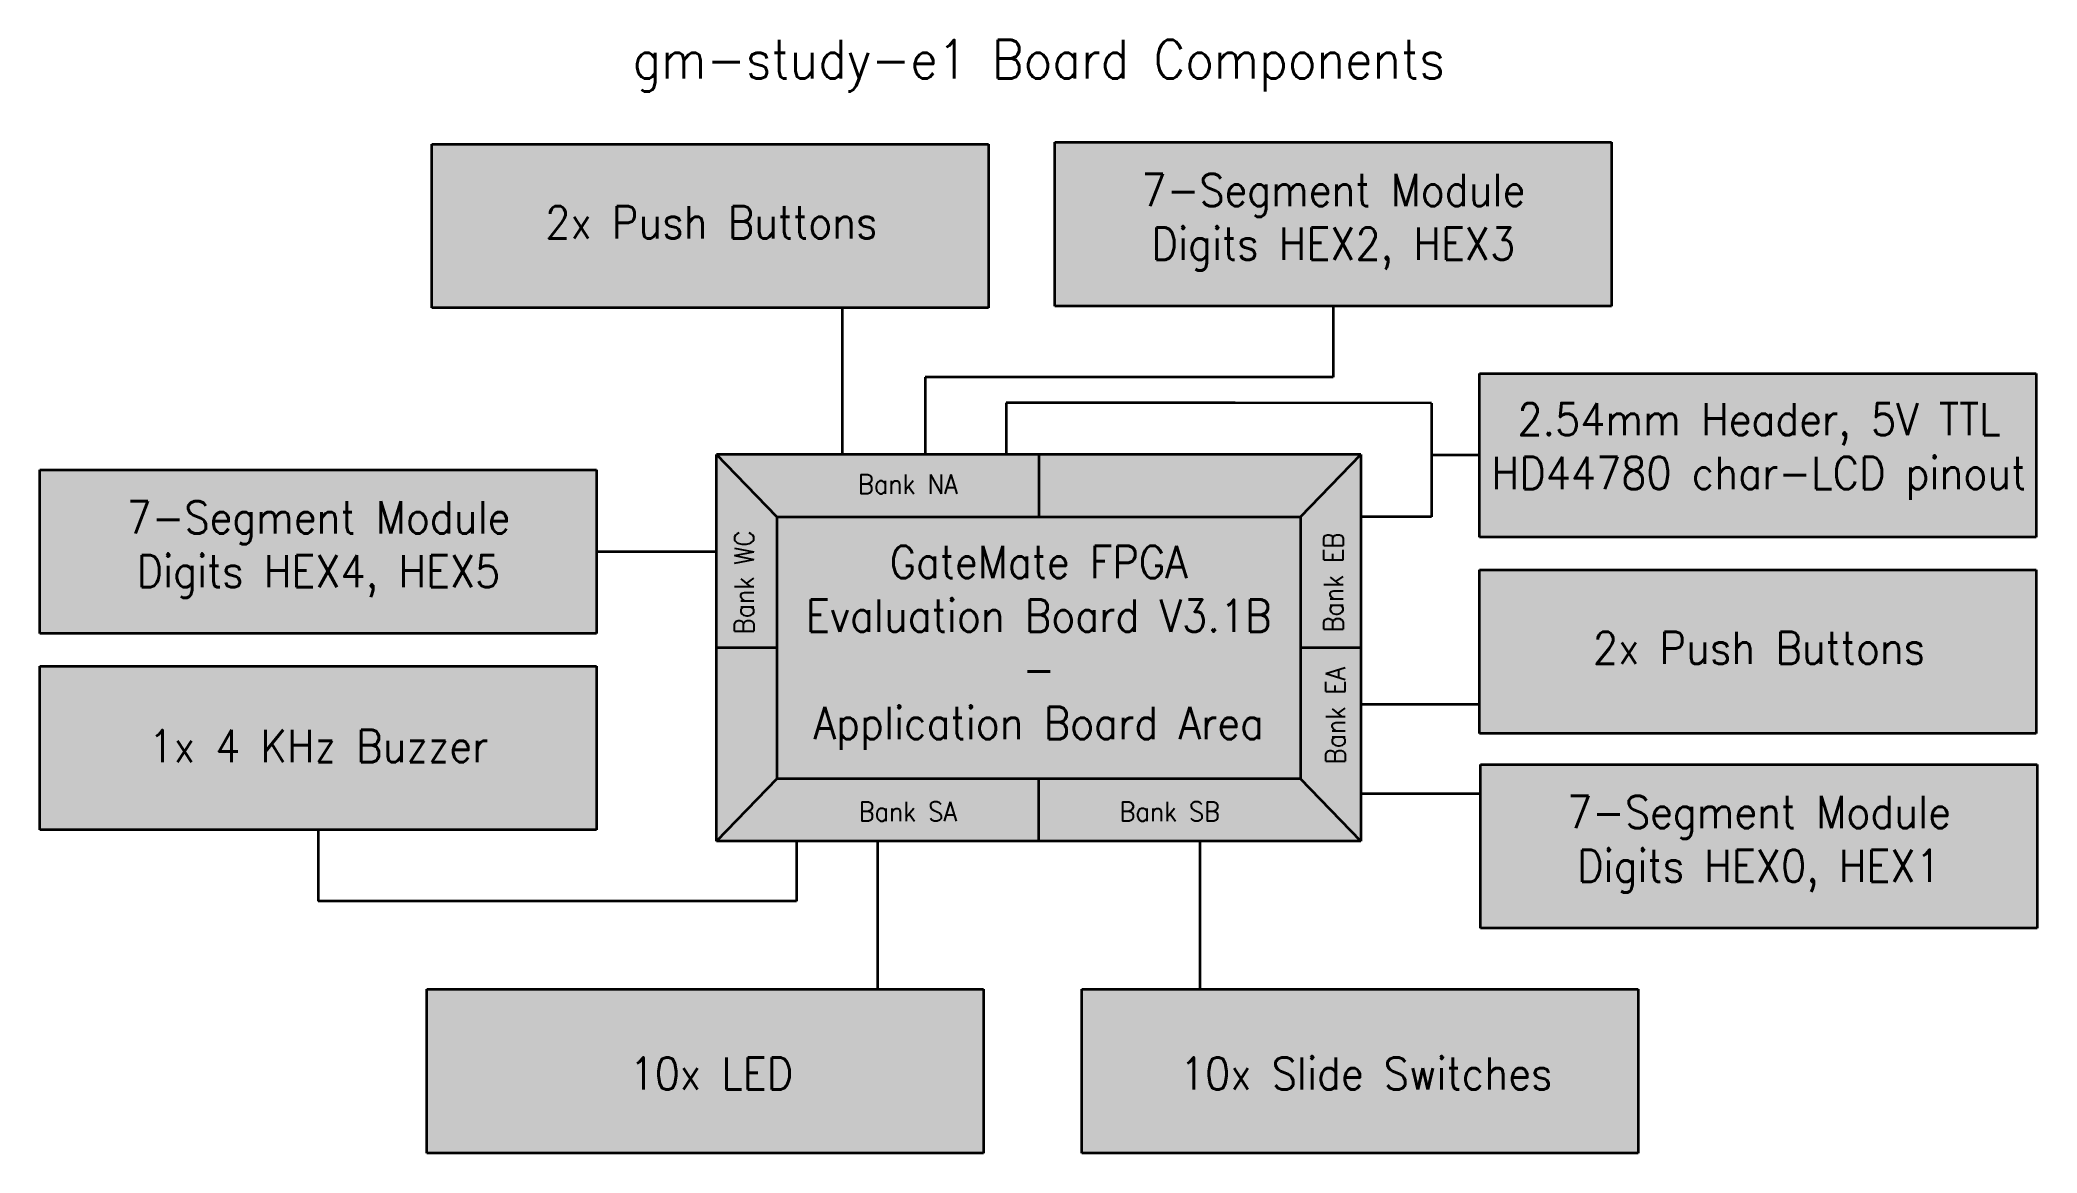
# Model space of a CAD drawing. Header units: millimetres. Extents: x -77 to 77, y -39 to 47.
import ezdxf

# ---------------------------------------------------------------- set-up
doc = ezdxf.new("R2010")
doc.units = ezdxf.units.MM
for name, color, linetype, lineweight, true_color in [('bank bg', 137, 'Continuous', 25, 0x35847f), ('border', 18, 'Continuous', 35, 0x000000), ('component text', 18, 'Continuous', 40, 0x000000), ('fpga bg', 123, 'Continuous', 25, 0x78b8b1), ('module bg', 153, 'Continuous', 25, 0x6d8cad), ('Title Text', 18, 'Continuous', 50, 0x000000)]:
    doc.layers.add(name, color=color, linetype=linetype, lineweight=lineweight, true_color=true_color)
doc.styles.add('textstyle0', font='')
doc.styles.get('textstyle0').set_extended_font_data('Standard')

msp = doc.modelspace()

# ---------------------------------------------------------------- hatches: boundary and pattern name
at = {"layer": 'bank bg', "transparency": 33554687}
for points in [[(-20.32, 10.16), (-25, 15), (0, 15), (0, 10.16)], [(-20.32, 10.16), (-20.32, 0), (-25, 0), (-25, 15)], [(0, 10.16), (0, 15), (25, 15), (20.32, 10.16)], [(20.32, 0), (25, 0), (25, 15), (20.32, 10.16)], [(-20.32, 0), (-20.32, -10.16), (-25, -15), (-25, 0)], [(20.32, -10.16), (25, -15), (25, 0), (20.32, 0)], [(0, -10.16), (-20.32, -10.16), (-25, -15), (0, -15)], [(20.32, -10.16), (0, -10.16), (0, -15), (25, -15)]]:
    msp.add_hatch(color=256, dxfattribs=at).paths.add_polyline_path(points, flags=0)
at = {"layer": 'fpga bg', "transparency": 33554687}
msp.add_hatch(color=256, dxfattribs=at).paths.add_polyline_path([(20.32, -10.16), (-20.32, -10.16), (-20.32, 10.16), (20.32, 10.16)], flags=0)
at = {"layer": 'module bg', "transparency": 33554687}
for points in [[(-3.9, 26.37), (-47.08, 26.37), (-47.08, 39.07), (-3.9, 39.07)], [(1.25, 26.52), (1.25, 39.22), (44.43, 39.22), (44.43, 26.52)], [(77.38, 8.59), (34.2, 8.59), (34.2, 21.29), (77.38, 21.29)], [(-77.49, 1.12), (-77.49, 13.82), (-34.31, 13.82), (-34.31, 1.12)], [(77.38, -6.65), (34.2, -6.65), (34.2, 6.05), (77.38, 6.05)], [(-77.49, -14.12), (-77.49, -1.42), (-34.31, -1.42), (-34.31, -14.12)], [(34.27, -21.74), (34.27, -9.04), (77.45, -9.04), (77.45, -21.74)], [(-4.29, -39.19), (-47.47, -39.19), (-47.47, -26.49), (-4.29, -26.49)], [(46.51, -39.19), (3.33, -39.19), (3.33, -26.49), (46.51, -26.49)]]:
    msp.add_hatch(color=256, dxfattribs=at).paths.add_polyline_path(points, flags=0)

# ---------------------------------------------------------------- linework, layer by layer
at = {"layer": 'border'}
for p, q in [((-47.08, 26.37), (-47.08, 39.07)), ((-47.08, 39.07), (-3.9, 39.07)), ((-3.9, 39.07), (-3.9, 26.37)), ((1.25, 26.52), (1.25, 39.22)), ((1.25, 39.22), (44.43, 39.22)), ((44.43, 39.22), (44.43, 26.52)), ((-3.9, 26.37), (-47.08, 26.37)), ((-15.24, 26.37), (-15.24, 15)), ((44.43, 26.52), (1.25, 26.52)), ((22.84, 26.52), (22.84, 21)), ((22.85, 21), (-8.81, 21)), ((-8.81, 21), (-8.81, 15)), ((34.2, 8.59), (34.2, 21.29)), ((34.2, 21.29), (77.38, 21.29)), ((77.38, 21.29), (77.38, 8.59)), ((15.24, 19), (-2.54, 19)), ((-2.54, 19), (-2.54, 15)), ((30.48, 18.99), (15.24, 19)), ((30.48, 18.99), (30.47, 10.16)), ((-20.32, 10.16), (-25, 15)), ((-25, -15), (-25, 15)), ((25, 15), (-25, 15)), ((0, 15), (0, 10.16)), ((20.32, 10.16), (25, 15)), ((25, 15), (25, -15)), ((34.2, 14.94), (30.48, 14.94)), ((-77.49, 1.12), (-77.49, 13.82)), ((-77.49, 13.82), (-34.31, 13.82)), ((-34.31, 13.82), (-34.31, 1.12)), ((-20.32, 10.16), (20.32, 10.16)), ((-20.32, 10.16), (-20.32, -10.16)), ((20.32, 10.16), (20.32, -10.16)), ((30.47, 10.16), (25, 10.16)), ((77.38, 8.59), (34.2, 8.59)), ((-34.31, 7.47), (-25.04, 7.47)), ((34.2, -6.65), (34.2, 6.05)), ((34.2, 6.05), (77.38, 6.05)), ((77.38, 6.05), (77.38, -6.65)), ((-34.31, 1.12), (-77.49, 1.12)), ((-20.32, 0), (-25, 0)), ((25, 0), (20.32, 0)), ((-77.49, -14.12), (-77.49, -1.42)), ((-77.49, -1.42), (-34.31, -1.42)), ((-34.31, -1.42), (-34.31, -14.12)), ((24.96, -4.37), (34.23, -4.37)), ((77.38, -6.65), (34.2, -6.65)), ((34.27, -21.74), (34.27, -9.04)), ((34.27, -9.04), (77.45, -9.04)), ((77.45, -9.04), (77.45, -21.74)), ((-20.32, -10.16), (-25, -15)), ((20.32, -10.16), (-20.32, -10.16)), ((0, -15), (0, -10.16)), ((25, -15), (20.32, -10.16)), ((25, -11.29), (34.27, -11.29)), ((-34.31, -14.12), (-77.49, -14.12)), ((-55.9, -14.12), (-55.9, -19.64)), ((25, -15), (-25, -15)), ((-18.8, -15), (-18.8, -19.64)), ((-12.5, -15), (-12.5, -26.49)), ((12.5, -15), (12.5, -26.49)), ((-18.8, -19.64), (-55.9, -19.64)), ((77.45, -21.74), (34.27, -21.74)), ((-47.47, -39.19), (-47.47, -26.49)), ((-47.47, -26.49), (-4.29, -26.49)), ((-4.29, -26.49), (-4.29, -39.19)), ((3.33, -39.19), (3.33, -26.49)), ((3.33, -26.49), (46.51, -26.49)), ((46.51, -26.49), (46.51, -39.19)), ((-4.29, -39.19), (-47.47, -39.19)), ((46.51, -39.19), (3.33, -39.19))]:
    msp.add_line(p, q, dxfattribs=at)

# ---------------------------------------------------------------- texts
at = {"layer": 'component text', "attachment_point": 5, "style": 'textstyle0'}
for s, insert, char_height in [('7-Segment Module\\PDigits HEX2, HEX3', (22.86, 33.02), 2.5), ('2x Push Buttons', (-25.4, 33.02), 2.5), ('2.54mm Header, 5V TTL\\PHD44780 char-LCD pinout', (55.88, 15.24), 2.5), ('Bank NA', (-10.16, 12.7), 1.5), ('7-Segment Module\\PDigits HEX4, HEX5', (-55.88, 7.62), 2.5), ('2x Push Buttons', (55.88, 0), 2.5), ('1x 4 KHz Buzzer', (-55.88, -7.62), 2.5), ('Bank SA', (-10.16, -12.7), 1.5), ('Bank SB', (10.16, -12.7), 1.5), ('7-Segment Module\\PDigits HEX0, HEX1', (55.88, -15.24), 2.5), ('10x LED', (-25.4, -33.02), 2.5), ('10x Slide Switches', (25.4, -33.02), 2.5)]:
    msp.add_mtext(s, dxfattribs=dict(at, insert=insert, char_height=char_height))
at = {"layer": 'component text', "char_height": 1.5, "attachment_point": 5, "rotation": 90, "style": 'textstyle0'}
for s, insert in [('Bank WC', (-22.86, 5.08)), ('Bank EB', (22.86, 5.08)), ('Bank EA', (23.02, -5.24))]:
    msp.add_mtext(s, dxfattribs=dict(at, insert=insert))
at = {"layer": 'component text', "color": 7, "insert": (0, 0), "char_height": 2.5, "attachment_point": 5, "style": 'textstyle0'}
msp.add_mtext('GateMate FPGA\\PEvaluation Board V3.1B\\P- \\PApplication Board Area', dxfattribs=at)
at = {"layer": 'Title Text', "insert": (0, 45.16), "char_height": 3, "attachment_point": 5, "style": 'textstyle0'}
msp.add_mtext('gm-study-e1 Board Components', dxfattribs=at)

doc.saveas('drawing.dxf')
